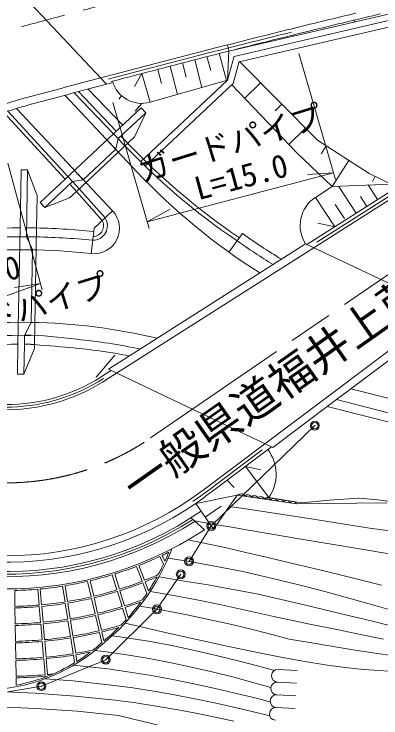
# Model space of a CAD drawing. Units: millimetres, scale not verified. Extents: x 40000 to 680000, y 20000 to 380000.
# Drawn here: x 501355 to 530185, y 265445 to 320811 of the extents above; entities that cross this region are included whole.
import ezdxf
from ezdxf.enums import TextEntityAlignment as Align

# ---------------------------------------------------------------- set-up
doc = ezdxf.new("R2010")
doc.units = ezdxf.units.MM
doc.header["$LTSCALE"] = 1000
doc.header["$PDMODE"] = 32
doc.header["$PDSIZE"] = 500
doc.linetypes.add('CHAIN', pattern=[18.5, 12, -1.5, 3.5, -1.5])
for name, color, linetype, lineweight in [('M-BGD', 7, 'Continuous', 13), ('M-BMK', 2, 'CHAIN', 13), ('M-BMK-ROW', 30, 'Continuous', 13), ('M-STR-HTXT', 7, 'Continuous', 13), ('M-STR-STR1', 1, 'Continuous', 13)]:
    doc.layers.add(name, color=color, linetype=linetype, lineweight=lineweight)
doc.styles.add('ＭＳ ゴシック', font='')
doc.styles.get('ＭＳ ゴシック').set_extended_font_data('MS Gothic')

msp = doc.modelspace()

# ---------------------------------------------------------------- linework, layer by layer
at = {"layer": 'M-BGD'}
for p, q in [((518336, 317926), (532876, 321296)), ((518653, 317486), (532989, 320808)), ((519055, 317066), (533101, 320321)), ((528129, 320195), (528094, 320335)), ((525697, 319694), (525682, 319753)), ((523278, 319071), (523256, 319158)), ((518245, 317902), (518122, 318387)), ((520876, 318514), (520863, 318563)), ((518245, 317903), (518131, 315609)), ((516806, 316361), (516516, 317471)), ((518043, 315584), (517483, 317724)), ((518654, 317490), (518131, 315609)), ((514194, 314491), (513613, 316712)), ((514871, 315855), (514581, 316965)), ((516119, 315037), (515548, 317218)), ((519056, 317069), (518575, 315340)), ((525204, 310882), (519071, 317069)), ((512936, 315349), (512646, 316459)), ((511396, 316135), (510808, 315113)), ((511298, 309192), (518131, 315609)), ((512037, 313879), (511397, 316134)), ((512037, 313879), (518131, 315609)), ((508614, 315297), (509032, 315408)), ((511655, 308842), (518575, 315340)), ((523570, 309885), (518476, 315246)), ((520718, 315407), (519485, 314184)), ((506079, 314621), (509169, 311391)), ((506409, 314710), (509387, 311596)), ((507181, 314916), (509893, 312080)), ((505351, 314426), (511022, 308387)), ((509579, 314119), (509806, 314383)), ((501532, 313381), (509094, 305327)), ((505371, 307824), (511345, 313434)), ((510865, 313179), (511387, 313788)), ((511703, 313052), (511345, 313434)), ((522390, 313721), (521870, 313205)), ((500547, 313057), (505371, 307824)), ((500857, 313163), (505590, 308030)), ((509534, 311015), (511703, 313052)), ((524257, 311837), (522948, 310540)), ((538644, 311764), (524374, 302684)), ((538912, 311342), (508828, 292199)), ((509534, 311015), (509175, 311397)), ((509750, 311217), (510079, 310873)), ((508655, 310908), (509339, 310179)), ((509534, 311015), (509339, 310179)), ((509531, 311012), (509860, 310668)), ((537407, 310681), (525138, 302874)), ((529265, 308272), (525204, 310882)), ((506788, 307783), (509339, 310179)), ((525892, 310440), (525497, 309824)), ((526353, 307253), (523570, 309885)), ((527670, 309297), (526356, 307253)), ((501827, 303996), (501911, 308568)), ((502419, 308558), (501911, 308568)), ((502323, 303295), (502419, 308558)), ((506788, 307783), (506103, 308512)), ((505942, 307641), (505583, 308023)), ((530991, 307441), (529265, 308272)), ((529721, 308052), (529522, 307640)), ((503413, 305986), (505371, 307824)), ((503772, 305604), (505942, 307641)), ((505726, 307439), (506049, 307089)), ((506788, 307783), (505942, 307641)), ((505945, 307644), (506267, 307294)), ((506267, 307294), (508504, 304773)), ((531005, 307442), (526353, 307253)), ((529175, 307367), (529926, 306217)), ((506043, 307095), (506248, 306865)), ((506248, 306865), (508279, 304574)), ((526353, 307253), (525035, 306392)), ((526848, 307273), (528239, 305143)), ((525035, 306392), (526551, 304070)), ((528574, 306459), (529083, 305680)), ((503772, 305604), (503413, 305986)), ((526595, 305832), (527317, 304726)), ((501659, 294841), (501827, 303996)), ((502827, 303990), (502335, 303995)), ((502959, 294810), (503127, 303984)), ((526551, 304070), (525218, 304371)), ((507567, 303316), (507610, 303711)), ((518245, 302081), (519294, 303544)), ((502323, 303295), (501814, 303296)), ((502323, 303295), (502796, 302293)), ((502323, 303295), (502815, 303290)), ((507422, 301970), (507567, 303316)), ((524267, 302735), (510413, 293919)), ((535732, 297281), (524267, 302735)), ((502796, 302260), (501796, 302269)), ((502691, 296561), (502796, 302260)), ((538591, 300181), (516211, 283359)), ((535732, 297281), (525968, 289942)), ((502691, 296561), (501691, 296569)), ((502180, 295539), (502691, 296561)), ((502180, 295539), (501672, 295542)), ((502167, 294836), (502180, 295539)), ((502180, 295539), (502672, 295531)), ((501616, 292490), (501659, 294841)), ((502124, 292481), (502167, 294836)), ((502167, 294836), (502659, 294832)), ((507798, 292255), (509275, 293988)), ((510413, 293919), (508770, 292873)), ((502124, 292481), (501616, 292490)), ((508978, 292768), (508601, 292529)), ((521692, 286727), (508769, 292874)), ((527832, 291343), (533743, 289844)), ((526685, 290481), (533396, 288779)), ((525968, 289942), (521691, 286727)), ((525968, 289942), (533179, 288113)), ((520859, 286540), (516361, 283159)), ((521589, 286776), (517165, 283450)), ((519530, 285228), (520737, 284953)), ((519530, 285228), (521373, 282777)), ((518105, 284157), (518639, 283570)), ((518898, 282978), (515626, 282322)), ((517165, 283450), (516512, 282959)), ((517021, 280297), (518898, 282978)), ((523544, 282285), (518898, 282978)), ((521139, 282644), (518898, 282978)), ((521139, 282644), (521373, 282777)), ((515626, 282322), (517021, 280297)), ((516373, 281239), (517635, 282109)), ((519201, 281950), (518274, 282087)), ((520923, 281690), (519201, 281950)), ((530638, 282356), (523544, 282285)), ((524714, 281102), (520923, 281690)), ((516311, 280245), (515268, 281197)), ((516715, 280742), (515539, 280950)), ((529279, 280375), (524714, 281102)), ((518144, 280494), (517266, 280646)), ((519768, 280215), (518144, 280494)), ((523609, 279564), (519768, 280215)), ((531279, 280107), (529279, 280375)), ((516164, 279228), (515040, 279457)), ((518045, 278817), (516164, 279228)), ((528181, 278800), (523609, 279564)), ((519569, 278469), (518045, 278817)), ((533841, 277863), (528181, 278800)), ((513105, 277540), (512815, 278148)), ((513215, 277775), (512996, 278234)), ((515300, 277712), (513453, 278000)), ((521302, 278065), (519569, 278469)), ((523240, 277604), (521302, 278065)), ((511611, 276271), (511162, 277437)), ((517266, 277366), (515300, 277712)), ((525385, 277087), (523240, 277604)), ((511425, 276198), (510975, 277364)), ((519328, 276954), (517266, 277366)), ((521462, 276475), (519328, 276954)), ((527703, 276522), (525385, 277087)), ((509442, 275514), (509076, 276709)), ((509633, 275573), (509268, 276768)), ((513061, 276481), (512728, 276531)), ((514905, 276187), (513061, 276481)), ((523626, 275946), (521462, 276475)), ((530232, 275900), (527703, 276522)), ((505358, 274572), (505164, 275807)), ((505556, 274604), (505361, 275839)), ((507417, 274971), (507136, 276189)), ((507612, 275017), (507331, 276235)), ((511793, 275241), (511470, 276081)), ((511929, 275445), (511656, 276154)), ((516600, 275901), (514905, 276187)), ((518122, 275631), (516600, 275901)), ((525772, 275386), (523626, 275946)), ((501424, 274219), (501403, 275469)), ((503318, 274324), (503209, 275569)), ((503517, 274342), (503409, 275587)), ((509845, 274199), (509479, 275394)), ((510036, 274258), (509670, 275453)), ((513745, 275102), (512044, 275393)), ((519446, 275388), (518122, 275631)), ((520549, 275182), (519446, 275388)), ((524490, 274259), (520549, 275182)), ((527853, 274816), (525772, 275386)), ((507726, 273631), (507445, 274849)), ((507920, 273677), (507640, 274895)), ((515717, 274730), (513745, 275102)), ((517531, 274359), (515717, 274730)), ((529823, 274256), (527853, 274816)), ((501446, 272844), (501426, 274094)), ((503437, 272954), (503329, 274199)), ((503636, 272972), (503528, 274217)), ((505572, 273214), (505378, 274449)), ((505769, 273246), (505575, 274481)), ((510161, 273167), (509881, 274080)), ((510317, 273340), (510073, 274139)), ((511228, 274243), (512206, 274084)), ((512206, 274084), (514436, 273664)), ((519163, 274006), (517531, 274359)), ((526091, 273879), (524490, 274259)), ((531632, 273726), (529823, 274256)), ((508035, 272291), (507754, 273509)), ((508229, 272337), (507949, 273555)), ((514436, 273664), (516532, 273225)), ((520585, 273685), (519163, 274006)), ((521769, 273410), (520585, 273685)), ((527511, 273540), (526091, 273879)), ((528770, 273235), (527511, 273540)), ((505785, 271856), (505591, 273091)), ((505983, 271888), (505789, 273122)), ((516532, 273225), (518464, 272784)), ((524470, 272855), (521769, 273410)), ((529848, 272970), (528770, 273235)), ((530745, 272745), (529848, 272970)), ((501468, 271470), (501448, 272720)), ((503556, 271584), (503448, 272829)), ((503756, 271602), (503647, 272847)), ((511340, 272597), (510072, 272887)), ((513464, 272116), (511340, 272597)), ((518464, 272784), (520204, 272362)), ((526724, 272394), (524470, 272855)), ((508249, 271363), (508063, 272170)), ((508421, 271505), (508257, 272215)), ((510019, 271781), (509076, 271909)), ((515706, 271618), (513464, 272116)), ((520204, 272362), (521721, 271975)), ((521721, 271975), (522985, 271644)), ((528705, 271989), (526724, 272394)), ((530385, 271649), (528705, 271989)), ((501491, 270095), (501470, 271345)), ((503676, 270214), (503567, 271459)), ((503875, 270232), (503766, 271477)), ((505999, 270498), (505805, 271732)), ((506196, 270529), (506002, 271764)), ((511908, 271474), (510019, 271781)), ((513750, 271129), (511908, 271474)), ((517983, 271123), (515706, 271618)), ((524591, 271373), (522985, 271644)), ((525964, 271143), (524591, 271373)), ((508412, 270669), (507710, 270743)), ((515532, 270757), (513750, 271129)), ((517241, 270367), (515532, 270757)), ((520213, 270655), (517983, 271123)), ((527209, 270938), (525964, 271143)), ((528310, 270760), (527209, 270938)), ((529396, 270589), (528310, 270760)), ((506112, 269776), (506018, 270374)), ((506297, 269890), (506216, 270406)), ((510206, 270415), (508412, 270669)), ((511976, 270118), (510206, 270415)), ((518866, 269968), (517241, 270367)), ((522311, 270235), (520213, 270655)), ((524196, 269886), (522311, 270235)), ((530801, 270372), (529396, 270589)), ((501513, 268720), (501493, 269970)), ((503795, 268844), (503686, 270090)), ((503994, 268862), (503886, 270107)), ((513711, 269785), (511976, 270118)), ((515402, 269423), (513711, 269785)), ((520393, 269569), (518866, 269968)), ((525805, 269624), (524196, 269886)), ((508728, 269296), (506049, 269593)), ((510456, 269052), (508728, 269296)), ((517039, 269040), (515402, 269423)), ((521809, 269180), (520393, 269569)), ((522110, 269261), (523608, 269178)), ((527155, 269437), (525805, 269624)), ((528287, 269310), (527155, 269437)), ((529239, 269225), (528287, 269310)), ((530050, 269166), (529239, 269225)), ((530759, 269116), (530050, 269166)), ((501525, 268016), (501515, 268595)), ((503811, 268659), (503806, 268720)), ((505974, 268362), (503808, 268525)), ((512160, 268774), (510456, 269052)), ((513835, 268466), (512160, 268774)), ((518613, 268643), (517039, 269040)), ((520115, 268241), (518613, 268643)), ((509019, 268034), (505974, 268362)), ((510691, 267806), (509019, 268034)), ((515471, 268136), (513835, 268466)), ((517062, 267789), (515471, 268136)), ((521534, 267841), (520115, 268241)), ((522055, 268262), (523553, 268180)), ((503008, 267391), (499937, 267528)), ((512341, 267546), (510691, 267806)), ((513965, 267260), (512341, 267546)), ((518598, 267430), (517062, 267789)), ((520072, 267066), (518598, 267430)), ((506147, 267167), (503008, 267391)), ((509295, 266839), (506147, 267167)), ((515555, 266954), (513965, 267260)), ((517104, 266630), (515555, 266954)), ((521477, 266701), (520072, 267066)), ((522000, 267264), (523498, 267181)), ((499907, 266317), (503080, 266188)), ((510915, 266623), (509295, 266839)), ((512517, 266378), (510915, 266623)), ((514094, 266109), (512517, 266378)), ((518606, 266295), (517104, 266630)), ((503080, 266188), (506322, 265970)), ((506322, 265970), (509570, 265644)), ((515641, 265820), (514094, 266109)), ((517153, 265514), (515641, 265820)), ((520055, 265953), (518606, 266295)), ((521443, 265608), (520055, 265953)), ((521945, 266265), (523443, 266183)), ((509570, 265644), (513330, 264707)), ((518624, 265195), (517153, 265514))]:
    msp.add_line(p, q, dxfattribs=at)
for points in [[(508577, 315908), (508663, 315931), (508964, 316010), (509264, 316090), (509565, 316169), (509865, 316249), (510166, 316328), (510466, 316407), (510767, 316486), (511068, 316565), (511369, 316644), (511669, 316723), (511970, 316801), (512270, 316880), (512571, 316958), (512871, 317036), (513172, 317115), (513473, 317193), (513774, 317271), (514074, 317349), (514375, 317427), (514676, 317504), (514977, 317582), (515277, 317660), (515578, 317737), (515879, 317814), (516180, 317892), (516480, 317969), (516782, 318046), (517082, 318122), (517383, 318199), (517684, 318276), (517985, 318352), (518286, 318429), (518587, 318505), (518888, 318581), (519189, 318657), (519490, 318733), (519791, 318809), (520092, 318885), (520393, 318960), (520694, 319036), (520995, 319111), (521296, 319186), (521597, 319261), (521898, 319336), (522199, 319411), (522500, 319486), (522802, 319561), (523103, 319635), (523404, 319709), (523705, 319783), (524006, 319858), (524307, 319932), (524609, 320005), (524910, 320079), (525212, 320153), (525513, 320226), (525814, 320299), (526115, 320373), (526417, 320446), (526718, 320519), (527020, 320591), (527321, 320664), (527623, 320736), (527924, 320809), (528226, 320881)], [(508956, 315491), (509095, 315528), (509545, 315647), (509993, 315765), (510446, 315885), (510898, 316003), (511347, 316121), (511795, 316239), (512249, 316357), (512700, 316475), (513150, 316592), (513598, 316709), (514052, 316827), (514503, 316943), (514953, 317060), (515402, 317175), (515855, 317292), (516307, 317408), (516757, 317523), (517206, 317638), (517659, 317753), (518111, 317868), (518561, 317983), (519010, 318096), (519463, 318211), (519915, 318325), (520366, 318438), (520815, 318551), (521268, 318664), (521720, 318777), (522171, 318889), (522621, 319001), (523226, 319150), (523829, 319299), (524430, 319447), (525029, 319593), (525330, 319667), (525631, 319740), (525932, 319814), (526233, 319887), (526535, 319960), (526836, 320033), (527137, 320105), (527438, 320178), (527739, 320250), (528040, 320323), (528342, 320395), (528643, 320467), (528945, 320539), (529246, 320610), (529548, 320682), (529848, 320753), (530149, 320825)], [(508767, 315700), (509028, 315769), (509328, 315848), (509629, 315928), (509929, 316007), (510230, 316086), (510530, 316165), (510831, 316244), (511131, 316323), (511432, 316402), (511732, 316481), (512033, 316559), (512333, 316638), (512634, 316716), (512934, 316795), (513235, 316873), (513536, 316951), (513837, 317029), (514137, 317107), (514438, 317185), (514738, 317262), (515039, 317340), (515340, 317417), (515641, 317495), (515941, 317572), (516242, 317649), (516542, 317726), (516844, 317803), (517144, 317880), (517445, 317957), (517746, 318033), (518047, 318110), (518347, 318186), (518648, 318263), (518949, 318339), (519250, 318415), (519551, 318491), (519852, 318567), (520152, 318642), (520454, 318718), (520754, 318793), (521056, 318869), (521356, 318944), (521658, 319019), (521958, 319094), (522260, 319169), (522560, 319243), (522862, 319318), (523163, 319392), (523168, 319394)], [(504926, 314933), (505058, 314969), (505359, 315049), (505658, 315130), (505959, 315210), (506259, 315291), (506560, 315371), (506860, 315451), (507161, 315531), (507461, 315611), (507762, 315691), (508062, 315771), (508363, 315851), (508577, 315908)], [(501870, 314108), (502054, 314158), (502355, 314239), (502655, 314320), (502956, 314402), (503255, 314483), (503556, 314564), (503856, 314645), (504157, 314726), (504457, 314807), (504758, 314888), (504926, 314933)], [(506248, 306865), (510820, 311158), (511703, 313052)], [(503127, 303984), (503174, 306504), (502419, 308558)], [(503772, 305604), (505718, 306367), (506248, 306865)], [(507610, 303711), (507636, 303958), (509094, 305327)], [(502124, 292481), (502953, 294506), (502959, 294810)], [(541434, 279724), (536057, 281293), (532417, 282262), (529958, 282587), (528447, 282726), (526109, 282562), (523939, 282366), (521373, 282777)]]:
    msp.add_lwpolyline(points, dxfattribs=at)
for centre, radius, start, end in [((511384, 316178), 2390, 195.8537, 285.8446), ((510900, 283493), 31919, 106.4335, 129.4763), ((548504, 346867), 52950, 223.1293, 235.9892), ((548504, 346867), 52650, 223.1289, 235.9984), ((547367, 342725), 50000, 223.3731, 237.7309), ((526479, 304180), 2642, 123.1432, 213.1549), ((507636, 303958), 2000, 263.8621, 43.1992), ((507548, 304154), 1139, 269.3431, 32.9189), ((507548, 304154), 839, 271.3134, 32.9189), ((502000, 251025), 52972, 90.1866, 100.7778), ((501915, 247155), 56843, 84.2504, 89.0805), ((547700, 343530), 49048, 234.6098, 238.9078), ((502001, 251019), 52277, 90.204, 100.7824), ((501927, 247353), 55944, 84.2468, 89.0909), ((547699, 343528), 49747, 234.6062, 238.5074), ((501836, 250019), 52250, 83.8621, 105.3979), ((501836, 250019), 46550, 90.1783, 104.3124), ((501836, 250019), 46550, 76.6344, 88.9474), ((501664, 248980), 46562, 89.99, 99.9678), ((500258, 250010), 45621, 82.3928, 87.5844), ((501836, 250019), 45430, 78.0228, 84.3637), ((501708, 247356), 47486, 90.059, 99.6746), ((492731, 154658), 140524, 85.82616, 85.94865), ((492731, 154658), 140524, 84.49185, 85.82616), ((501836, 250019), 44730, 78.9445, 84.3637), ((500739, 303942), 14250, 225.7547, 304.5589), ((500739, 303942), 13850, 239.1953, 304.5589), ((500739, 303942), 14050, 240.4932, 302.9015), ((518712, 284613), 3233, 325.3903, 36.9313), ((500739, 303942), 26250, 232.6254, 304.5503), ((500739, 303942), 25750, 232.6572, 306.9313), ((500739, 303942), 26000, 304.3641, 306.9317), ((500739, 303942), 26250, 304.5503, 306.9313), ((518721, 282860), 293, 20.6853, 45.2091), ((519227, 282785), 293, 20.6853, 142.3491), ((519732, 282710), 293, 20.6853, 142.3491), ((520237, 282634), 293, 20.6853, 142.3491), ((500739, 303942), 27390, 231.7095, 302.7934), ((500739, 303942), 27190, 231.9345, 302.5684), ((500739, 303942), 26990, 231.9345, 304.5506), ((520743, 282559), 293, 20.6853, 142.3491), ((521248, 282483), 293, 20.6853, 142.3491), ((521754, 282408), 293, 20.6853, 142.3491), ((522259, 282333), 293, 20.6853, 142.3491), ((522765, 282257), 293, 20.6853, 142.3491), ((523270, 282182), 293, 20.6853, 142.3491), ((500739, 303942), 28356, 231.1932, 303.3096), ((496993, 285209), 17969, 308.9112, 338.9462), ((500739, 303942), 28481, 295.49, 296.6742), ((496993, 285209), 17844, 335.3783, 337.888), ((500739, 303942), 28481, 291.4658, 295.0877), ((496993, 285209), 17844, 331.5839, 334.5464), ((500739, 303942), 28481, 287.4238, 291.0634), ((500739, 303942), 28481, 283.3818, 287.0214), ((500739, 303942), 29731, 291.4489, 293.6953), ((500739, 303942), 29856, 291.4472, 293.3844), ((496993, 285209), 17844, 326.8256, 330.9278), ((500739, 303942), 28481, 275.3779, 278.9374), ((500739, 303942), 28481, 279.3397, 282.9794), ((500739, 303942), 29731, 287.4068, 291.0634), ((500739, 303942), 29856, 287.4052, 291.0634), ((500739, 303942), 28481, 271.3359, 274.9755), ((500739, 303942), 29731, 283.3648, 287.0214), ((500739, 303942), 29856, 283.3632, 287.0214), ((496993, 285209), 17844, 324.055, 326.0381), ((500739, 303942), 29731, 279.3228, 282.9794), ((500739, 303942), 29856, 279.3212, 282.9794), ((500739, 303942), 31106, 287.3898, 290.1201), ((500739, 303942), 29731, 271.319, 274.9755), ((500739, 303942), 29856, 271.3173, 274.9755), ((500739, 303942), 29731, 275.361, 278.9374), ((500739, 303942), 29856, 275.3594, 278.9374), ((500739, 303942), 31106, 283.3478, 287.0214), ((500739, 303942), 31231, 283.3463, 287.0214), ((500739, 303942), 31231, 287.3883, 289.7762), ((496993, 285209), 17844, 318.3041, 323.3325), ((500739, 303942), 31106, 279.3058, 282.9794), ((500739, 303942), 31231, 279.3043, 282.9794), ((500739, 303942), 31106, 275.3439, 278.9374), ((500739, 303942), 31231, 275.3425, 278.9374), ((496993, 285209), 17844, 315.6601, 317.5556), ((500739, 303942), 31106, 271.3019, 274.9755), ((500739, 303942), 31231, 271.3005, 274.9755), ((500739, 303942), 32481, 283.3322, 286.1159), ((500739, 303942), 32606, 283.3308, 285.7242), ((496993, 285209), 17844, 309.824, 314.8408), ((500739, 303942), 32481, 275.3283, 278.9374), ((500739, 303942), 32481, 279.2902, 282.9794), ((500739, 303942), 32606, 279.2888, 282.9794), ((500739, 303942), 32481, 271.2863, 274.9755), ((500739, 303942), 32606, 271.285, 274.9755), ((500739, 303942), 32606, 275.327, 278.9374), ((498921, 281662), 13892, 308.4303, 312.1726), ((498921, 281662), 14017, 273.8589, 311.8875), ((500739, 303942), 33856, 279.2759, 281.6153), ((500739, 303942), 33856, 271.272, 274.9755), ((500739, 303942), 33856, 275.314, 278.9374), ((500739, 303942), 33981, 275.3128, 278.9374), ((500739, 303942), 33981, 279.2746, 281.1908), ((498921, 281662), 13892, 302.0695, 307.2729), ((500739, 303942), 33981, 271.2708, 274.9755), ((498921, 281662), 13892, 280.8026, 301.1754), ((522082, 268761), 500, 86.8516, 266.8516), ((500739, 303942), 35231, 271.2588, 274.9755), ((500739, 303942), 35356, 271.2576, 274.9755), ((500739, 303942), 35231, 275.3008, 275.9934), ((500739, 303942), 35356, 275.2997, 275.3195), ((522027, 267763), 500, 86.8516, 266.8516), ((521973, 266764), 500, 86.8516, 266.8516), ((521918, 265766), 500, 86.8516, 266.8516)]:
    msp.add_arc(centre, radius, start, end, dxfattribs=at)
at = {"layer": 'M-BMK'}
msp.add_line((512086, 287464), (538746, 305828), dxfattribs=at)
msp.add_arc((500740, 303934), 20000, 201.1234, 304.5596, dxfattribs=at)
msp.add_spline([(471128, 311208), (486163, 315461), (501224, 319622), (516334, 323599), (531515, 327298)], degree=3, dxfattribs=at)
at = {"layer": 'M-BMK-ROW'}
for p, q in [((516851, 280545), (524992, 288439)), ((515108, 277759), (516851, 280545)), ((512582, 273988), (514456, 276740)), ((508558, 270021), (512582, 273988)), ((503502, 267939), (508558, 270021)), ((498026, 267032), (503502, 267939))]:
    msp.add_line(p, q, dxfattribs=at)
for centre in [(524992, 288439), (516851, 280545), (515108, 277759), (514456, 276740), (512582, 273988), (508558, 270021), (503502, 267939)]:
    msp.add_circle(centre, 350, dxfattribs=at)
for p in [(524992, 288439), (516851, 280545), (515108, 277759), (514456, 276740), (512582, 273988), (508558, 270021), (503502, 267939)]:
    msp.add_point(p, dxfattribs=at)
at = {"layer": 'M-STR-HTXT'}
for p, q in [((526620, 307789), (523745, 317697)), ((511977, 303934), (509103, 313842)), ((503561, 299113), (500875, 309085)), ((511823, 304465), (526466, 308319)), ((526466, 308319), (524408, 308191)), ((511823, 304465), (513630, 305457)), ((496456, 297101), (503423, 299626)), ((503423, 299626), (501385, 299312))]:
    msp.add_line(p, q, dxfattribs=at)
at = {"layer": 'M-STR-STR1'}
msp.add_line((499132, 325394), (508614, 315297), dxfattribs=at)
for points in [[(505081, 314354), (505213, 314389), (505514, 314470), (505814, 314550), (506115, 314631), (506414, 314711), (506715, 314791), (507015, 314871), (507316, 314952), (507616, 315032), (507916, 315112), (508216, 315191), (508614, 315297)], [(502027, 313529), (502211, 313579), (502512, 313660), (502812, 313741), (503112, 313823), (503412, 313904), (503713, 313985), (504012, 314066), (504313, 314147), (504613, 314228), (504914, 314309), (505081, 314354)]]:
    msp.add_lwpolyline(points, dxfattribs=at)
msp.add_arc((509796, 286578), 28048, 106.0815, 113.611, dxfattribs=at)

# ---------------------------------------------------------------- texts
at = {"layer": 'M-BGD', "style": 'ＭＳ ゴシック'}
msp.add_text('一般県道福井上蔵目喜線', height=2566, rotation=35.102, dxfattribs=at).set_placement((511444, 281698), align=Align.BOTTOM_LEFT)
at = {"layer": 'M-STR-HTXT', "style": 'ＭＳ ゴシック'}
for s, rotation, p in [('ガードパイプ', 17.284, (511606, 307042)), ('L=15.0', 15.057, (515971, 305627)), ('L=12.0', 15.057, (494954, 297647)), ('ガードパイプ', 17.284, (494788, 293799))]:
    msp.add_text(s, height=1833, rotation=rotation, dxfattribs=at).set_placement(p, align=Align.BOTTOM_LEFT)

doc.saveas('drawing.dxf')
